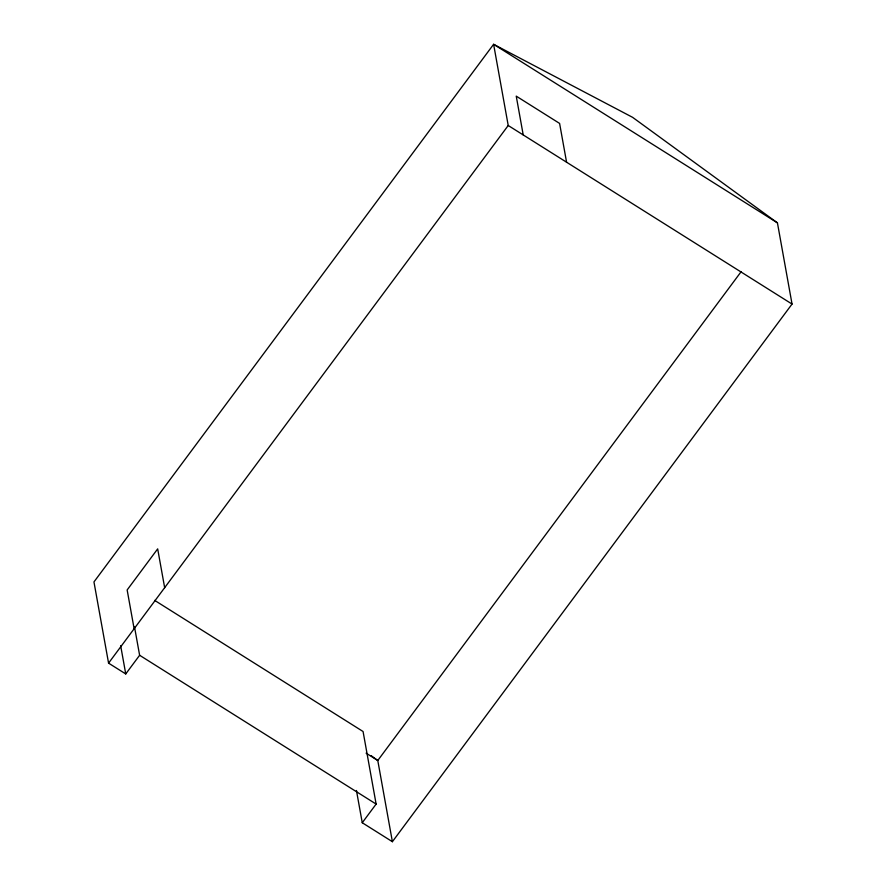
<?xml version="1.0" encoding="UTF-8"?>
<svg xmlns="http://www.w3.org/2000/svg" width="886" height="886" viewBox="0 0 886 886"><rect width="100%" height="100%" fill="white"/><g stroke="black" fill="none" stroke-linecap="round" stroke-linejoin="round"><path stroke-width="1.33" d="M134.539 627.055L139.623 655.275L125.746 673.936L108.568 663.138L508.221 125.502L493.613 44.3L632.604 117.34L777.432 222.862L792.04 304.064L392.387 841.7L362.252 822.74L356.449 790.489M741.095 271.747L377.779 760.498L392.387 841.7M362.252 822.74L376.129 804.078L363.072 731.515L154.662 600.387M777.432 222.862L493.613 44.3L93.96 581.936L108.568 663.138M508.221 125.502L792.04 304.064M366.095 753.144L377.779 760.498L371.09 755.625M139.623 655.275L376.129 804.078M566.575 162.216L559.598 123.42L516.239 96.142L523.216 134.938M164.663 587.684L157.675 548.888L127.152 589.954L134.129 628.75M120.662 645.717L125.746 673.936"/></g></svg>
